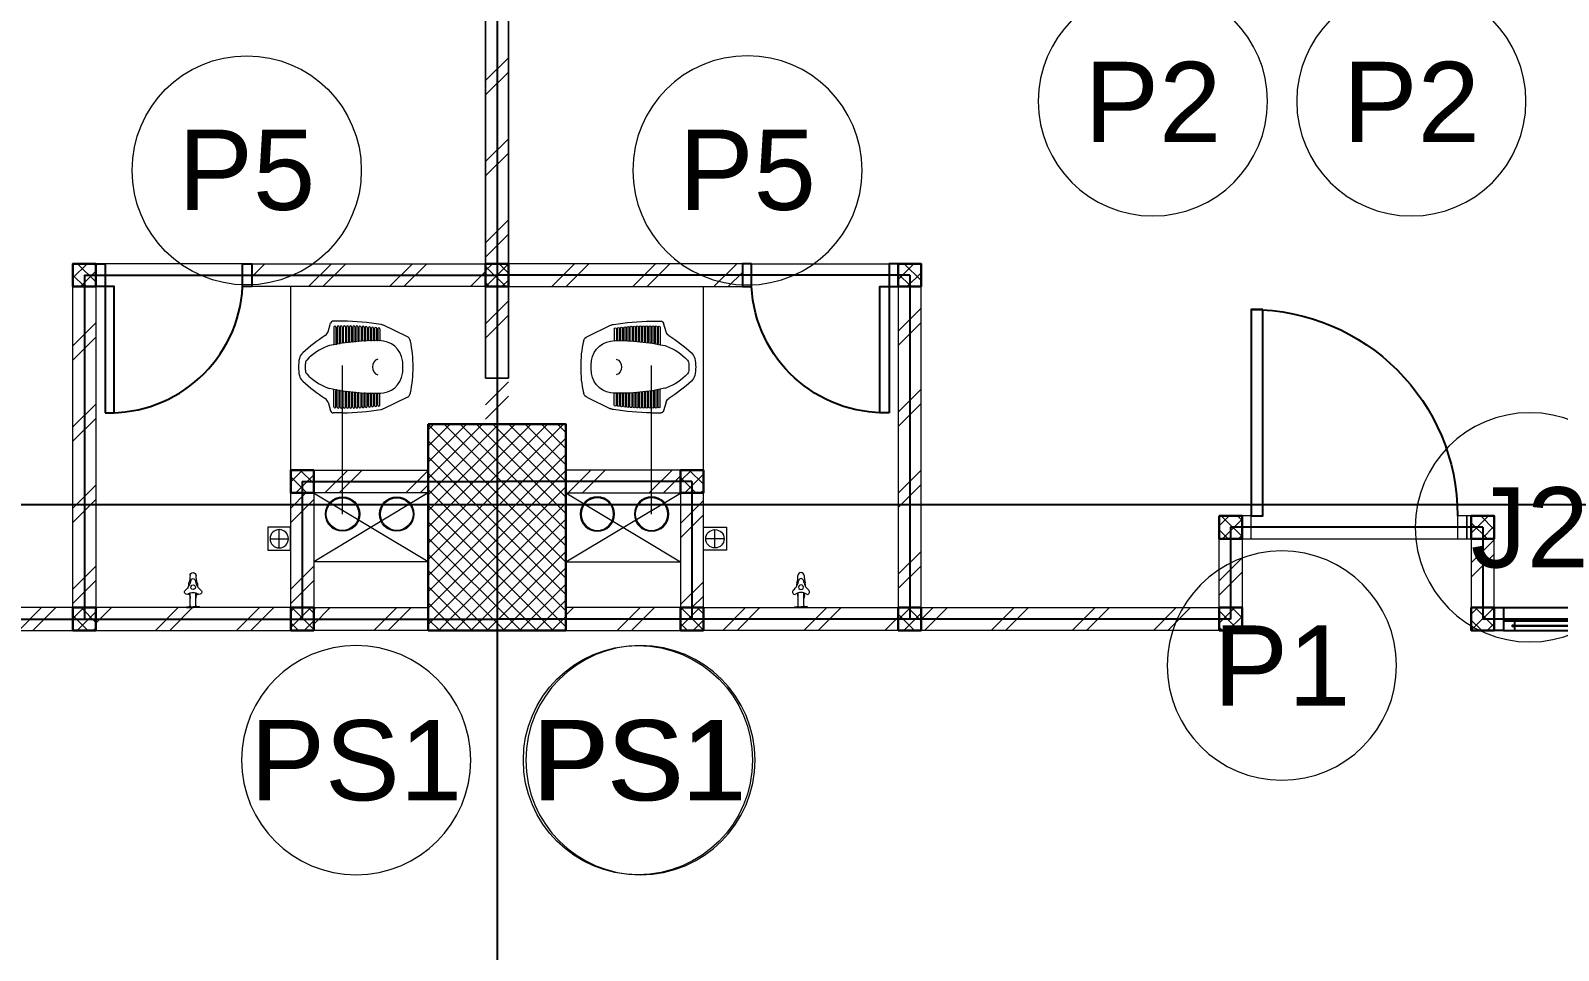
# Model space of a CAD drawing. Header units: millimetres. Extents: x -108 to 357, y -17 to 192.
# Drawn here: x 25.51 to 32.18, y 139.01 to 143.03 of the extents above; entities that cross this region are included whole.
import ezdxf
from ezdxf.enums import TextEntityAlignment as Align

# ---------------------------------------------------------------- set-up
doc = ezdxf.new("R2010")
doc.units = ezdxf.units.MM
for name, color, linetype, lineweight in [('ars', 11, 'Continuous', 0), ('ars @ 1', 11, 'Continuous', 0), ('KACA', 151, 'Continuous', 5), ('KOL', 1, 'Continuous', 30), ('KOLOM', 4, 'Continuous', 9), ('lan', 7, 'Continuous', 15), ('NOT', 7, 'Continuous', 20), ('SANITAIR', 15, 'Continuous', 9), ('tem', 5, 'Continuous', 20), ('u', 6, 'Continuous', 20)]:
    doc.layers.add(name, color=color, linetype=linetype, lineweight=lineweight)
doc.layers.add('as', color=1, linetype='Continuous', plot=False)
doc.layers.add('Kusen', color=30, linetype='Continuous')
doc.styles.add('S', font='simplex', dxfattribs={"width": 0.75})
doc.styles.get("Standard").update_dxf_attribs({"font": 'arial.ttf'})
pattern_1 = [(45, (-14.2, 2.05), (-0.1767767, 0.1767767), []), (45, (-14.1375, 2.05), (-0.1767767, 0.1767767), [])]
pattern_2 = [(45, (-13.25, 2.05), (-0.1767767, 0.1767767), []), (45, (-13.1875, 2.05), (-0.1767767, 0.1767767), [])]
pattern_3 = [(45, (1563.86095, -401.8532), (-0.176776695, 0.176776695), []), (45, (1563.92345, -401.8532), (-0.176776695, 0.176776695), [])]
pattern_4 = [(45, (1564.81095, -401.8532), (-0.176776695, 0.176776695), []), (45, (1564.87345, -401.8532), (-0.176776695, 0.176776695), [])]
pattern_5 = [(45, (1565.41095, -401.8532), (-0.176776695, 0.176776695), []), (45, (1565.47345, -401.8532), (-0.176776695, 0.176776695), [])]
pattern_6 = [(45, (1565.41095, -402.4532), (-0.176776695, 0.176776695), []), (45, (1565.47345, -402.4532), (-0.176776695, 0.176776695), [])]
pattern_7 = [(45, (1565.66095, -403.3532), (-0.176776695, 0.176776695), []), (45, (1565.72345, -403.3532), (-0.176776695, 0.176776695), [])]

# ---------------------------------------------------------------- blocks, each defined once
blk = doc.blocks.new('KRAN ATAS')
for p, q in [((-0.0198, 0), (0, 0)), ((-0.0198, -0.0015), (-0.0198, 0)), ((0.0198, 0), (0, 0)), ((0.0198, -0.0015), (0.0198, 0)), ((-0.0193, -0.002), (0, -0.002)), ((-0.0087, -0.006), (-0.0087, -0.0441)), ((0.0193, -0.002), (0, -0.002)), ((0.0087, -0.006), (0.0087, -0.0441))]:
    blk.add_line(p, q)
for centre, radius, start, end in [((-0.0191, -0.047), 0.00682, 147.2603, 232.4214), ((-0.0188, -0.0464), 0.00682, 67.5786, 152.7397), ((-0.0193, -0.0015), 0.0005, 180, 270), ((0, -0.0187), 0.0268, 232.9628, 307.0372), ((-0.0127, -0.006), 0.004, 0, 90), ((0.0743, -0.0604), 0.0878, 163.7486, 168.4446), ((-0.0388, -0.0275), 0.03, 343.7486, 0), ((0.0127, -0.006), 0.004, 90, 180), ((0.0388, -0.0275), 0.03, 180, 196.2514), ((-0.0743, -0.0604), 0.0878, 11.5554, 16.2514), ((0.0188, -0.0464), 0.00682, 27.2603, 112.4214), ((0.0193, -0.0015), 0.0005, 270, 0), ((0.0191, -0.047), 0.00682, 307.5786, 32.7397), ((-0.0514, -0.0871), 0.0447, 7.4918, 50.9581), ((0.0743, -0.0604), 0.0878, 182.0552, 189.0251), ((-0.0892, -0.0965), 0.08, 0.3555, 16.2023), ((-0.0004, -0.0613), 0.0068, 86.5771, 273.4229), ((-0.0003, -0.0804), 0.00682, 187.5786, 272.7397), ((0.0004, -0.0613), 0.0068, 266.5771, 93.4229), ((0.0003, -0.0804), 0.00682, 267.2603, 352.4214), ((0.0514, -0.0871), 0.0447, 129.0419, 172.5082), ((0.0892, -0.0965), 0.08, 163.7977, 179.6445), ((-0.0743, -0.0604), 0.0878, 350.9749, 357.9448), ((-0.0004, -0.0965), 0.0088, 176.8553, 272.6444), ((0.0004, -0.0965), 0.0088, 267.3556, 3.1447)]:
    blk.add_arc(centre, radius, start, end)
blk = doc.blocks.new('AVOOR')
blk.add_lwpolyline([(-21.8185, -71.5914), (-21.9185, -71.5914), (-21.9185, -71.4914), (-21.8185, -71.4914)], close=True)
for points in [[(-21.8685, -71.5014), (-21.8685, -71.5814)], [(-21.9085, -71.5414), (-21.8285, -71.5414)]]:
    blk.add_lwpolyline(points)
blk.add_circle((-21.8685, -71.5414), 0.04)
blk = doc.blocks.new('CL J D')
for p, q in [((0.0275, 0.1273), (0.1283, 0.1756)), ((0.145, 0.1598), (0.145, 0.1109)), ((0.1539, 0.1598), (0.1539, 0.1111)), ((0.1587, 0.1615), (0.1587, 0.1111)), ((0.1676, 0.1615), (0.1676, 0.1111)), ((0.1723, 0.1631), (0.1723, 0.1111)), ((0.1812, 0.1631), (0.1812, 0.1109)), ((0.186, 0.1645), (0.186, 0.1109)), ((0.1949, 0.1645), (0.1949, 0.1105)), ((0.1996, 0.1657), (0.1996, 0.1105)), ((0.2085, 0.1657), (0.2085, 0.11)), ((0.2133, 0.1667), (0.2133, 0.11)), ((0.2222, 0.1667), (0.2222, 0.1092)), ((0.2269, 0.1676), (0.2269, 0.1092)), ((0.2358, 0.1676), (0.2358, 0.1082)), ((0.2406, 0.1682), (0.2406, 0.1082)), ((0.2495, 0.1682), (0.2495, 0.107)), ((0.2542, 0.1687), (0.2542, 0.107)), ((0.2631, 0.1687), (0.2631, 0.1056)), ((0.2679, 0.169), (0.2679, 0.1056)), ((0.2768, 0.169), (0.2768, 0.104)), ((0.2815, 0.1692), (0.2815, 0.104)), ((0.2904, 0.1692), (0.2904, 0.1022)), ((0.2952, 0.1691), (0.2952, 0.1022)), ((0.3041, 0.1691), (0.3041, 0.1003)), ((0.306, 0.1938), (0.3479, 0.1938)), ((0.3088, 0.1689), (0.3088, 0.1003)), ((0.3177, 0.1689), (0.3177, 0.0981)), ((0.3225, 0.1685), (0.3225, 0.0981)), ((0.3314, 0.1685), (0.3314, 0.0957)), ((0.3361, 0.1679), (0.3361, 0.0957)), ((0.345, 0.1679), (0.345, 0.093)), ((0.3709, 0.1476), (0.3594, 0.1853)), ((0.145, -0.1722), (0.145, -0.1234)), ((0.1539, -0.1722), (0.1539, -0.1236)), ((0.1587, -0.174), (0.1587, -0.1236)), ((0.1676, -0.174), (0.1676, -0.1236)), ((0.1723, -0.1756), (0.1723, -0.1236)), ((0.1812, -0.1756), (0.1812, -0.1234)), ((0.186, -0.177), (0.186, -0.1234)), ((0.1949, -0.177), (0.1949, -0.123)), ((0.1996, -0.1782), (0.1996, -0.123)), ((0.2085, -0.1782), (0.2085, -0.1224)), ((0.2133, -0.1792), (0.2133, -0.1224)), ((0.2222, -0.1792), (0.2222, -0.1216)), ((0.2269, -0.18), (0.2269, -0.1216)), ((0.2358, -0.18), (0.2358, -0.1206)), ((0.2406, -0.1807), (0.2406, -0.1206)), ((0.2495, -0.1807), (0.2495, -0.1195)), ((0.2542, -0.1812), (0.2542, -0.1195)), ((0.2631, -0.1812), (0.2631, -0.1181)), ((0.2679, -0.1815), (0.2679, -0.1181)), ((0.2768, -0.1815), (0.2768, -0.1165)), ((0.2815, -0.1816), (0.2815, -0.1165)), ((0.2904, -0.1816), (0.2904, -0.1147)), ((0.2952, -0.1816), (0.2952, -0.1147)), ((0.3041, -0.1816), (0.3041, -0.1127)), ((0.3088, -0.1813), (0.3088, -0.1127)), ((0.3177, -0.1813), (0.3177, -0.1105)), ((0.3225, -0.1809), (0.3225, -0.1105)), ((0.3314, -0.1809), (0.3314, -0.1081)), ((0.3361, -0.1803), (0.3361, -0.1081)), ((0.345, -0.1803), (0.345, -0.1055)), ((0.0275, -0.1398), (0.1283, -0.188)), ((0.3709, -0.16), (0.3594, -0.1977)), ((0.306, -0.2062), (0.3479, -0.2062))]:
    blk.add_line(p, q)
for centre, radius, start, end in [((0.1462, 0.1381), 0.0415, 97.43664, 115.58841), ((0.3183, -0.8979), 1.0917, 90.64465, 99.35641), ((0.1495, 0.1598), 0.00445, 0, 180), ((0.1631, 0.1615), 0.00445, 0, 180), ((0.1768, 0.1631), 0.00445, 0, 180), ((0.1904, 0.1645), 0.00445, 0, 180), ((0.2041, 0.1657), 0.00445, 0, 180), ((0.2177, 0.1667), 0.00445, 0, 180), ((0.2314, 0.1676), 0.00445, 0, 180), ((0.245, 0.1682), 0.00445, 0, 180), ((0.2587, 0.1687), 0.00445, 0, 180), ((0.2723, 0.169), 0.00445, 0, 180), ((0.286, 0.1692), 0.00445, 0, 180), ((0.2996, 0.1691), 0.00445, 0, 180), ((0.3133, 0.1689), 0.00445, 0, 180), ((0.3269, 0.1685), 0.00445, 0, 180), ((0.3406, 0.1679), 0.00445, 0, 180), ((0.3479, 0.1818), 0.012, 16.98371, 90), ((0.3992, 0.1563), 0.0297, 196.98371, 236.58705), ((0.5098, 0), 0.5098, 167.907, 180.70014), ((0.0403, 0.1006), 0.0297, 115.58841, 167.907), ((0.1458, 0.0077), 0.1009, 89.36458, 171.9631), ((0.1427, 0.1109), 0.00237, 271.71865, 0), ((0.1639, -0.8282), 0.9369, 77.60377, 91.04193), ((0.1563, 0.1111), 0.00237, 180, 0), ((0.17, 0.1111), 0.00237, 180, 0), ((0.1836, 0.1109), 0.00237, 180, 0), ((0.1973, 0.1105), 0.00237, 180, 0), ((0.2109, 0.11), 0.00237, 180, 0), ((0.2246, 0.1092), 0.00237, 180, 0), ((0.2382, 0.1082), 0.00237, 180, 0), ((0.2519, 0.107), 0.00237, 180, 0), ((0.2655, 0.1056), 0.00237, 180, 0), ((0.2792, 0.104), 0.00237, 180, 0), ((0.2928, 0.1022), 0.00237, 180, 0), ((0.3064, 0.1003), 0.00237, 180, 0), ((0.3201, 0.0981), 0.00237, 180, 0), ((0.3337, 0.0957), 0.00237, 180, 0), ((0.3474, 0.093), 0.00237, 180, 258.7357), ((0.3518, 0.0291), 0.0593, 68.96955, 77.12628), ((0.2831, -0.1497), 0.2509, 43.87855, 68.96955), ((-0.0629, -0.5443), 0.8096, 47.75416, 56.58705), ((0.1995, 0.0001), 0.1551, 171.9445, 182.3259), ((0.1409, -0.0052), 0.0359, 358.3993, 69.7102), ((0.4511, 0.0118), 0.0178, 9.30537, 43.87855), ((0.3402, -0.0063), 0.1302, 0.0418, 9.30537), ((0.4495, 0.0199), 0.0475, 13.4838, 47.75416), ((0.3402, -0.0063), 0.1598, 0.03404, 13.4838), ((0.5098, -0.0125), 0.5098, 179.29986, 192.093), ((0.1995, -0.0125), 0.1551, 177.6741, 188.0555), ((0.1458, -0.0202), 0.1009, 188.0369, 270.63542), ((0.1409, -0.0072), 0.0359, 290.2898, 1.6007), ((0.2831, 0.1372), 0.2509, 291.03045, 316.12145), ((0.4511, -0.0243), 0.0178, 316.12145, 350.69463), ((0.3402, -0.0061), 0.1302, 350.69463, 359.9582), ((0.4495, -0.0323), 0.0475, 312.24584, 346.5162), ((0.3402, -0.0061), 0.1598, 346.5162, 359.96596), ((0.0403, -0.113), 0.0297, 192.093, 244.41159), ((0.1427, -0.1234), 0.00237, 0, 88.28135), ((0.1639, 0.8157), 0.9369, 268.95807, 282.39623), ((0.1563, -0.1236), 0.00237, 0, 180), ((0.17, -0.1236), 0.00237, 0, 180), ((0.1836, -0.1234), 0.00237, 0, 180), ((0.1973, -0.123), 0.00237, 0, 180), ((0.2109, -0.1224), 0.00237, 0, 180), ((0.2246, -0.1216), 0.00237, 0, 180), ((0.2382, -0.1206), 0.00237, 0, 180), ((0.2519, -0.1195), 0.00237, 0, 180), ((0.2655, -0.1181), 0.00237, 0, 180), ((0.2792, -0.1165), 0.00237, 0, 180), ((0.2928, -0.1147), 0.00237, 0, 180), ((0.3064, -0.1127), 0.00237, 0, 180), ((0.3201, -0.1105), 0.00237, 0, 180), ((0.3337, -0.1081), 0.00237, 0, 180), ((0.3474, -0.1055), 0.00237, 101.2643, 180), ((0.3518, -0.0415), 0.0593, 282.87372, 291.03045), ((-0.0629, 0.5318), 0.8096, 303.41295, 312.24584), ((0.1462, -0.1506), 0.0415, 244.41159, 262.56336), ((0.3183, 0.8854), 1.0917, 260.64359, 269.35535), ((0.1495, -0.1722), 0.00445, 180, 0), ((0.1631, -0.174), 0.00445, 180, 0), ((0.1768, -0.1756), 0.00445, 180, 0), ((0.1904, -0.177), 0.00445, 180, 0), ((0.2041, -0.1782), 0.00445, 180, 0), ((0.2177, -0.1792), 0.00445, 180, 0), ((0.2314, -0.18), 0.00445, 180, 0), ((0.245, -0.1807), 0.00445, 180, 0), ((0.2587, -0.1812), 0.00445, 180, 0), ((0.2723, -0.1815), 0.00445, 180, 0), ((0.286, -0.1816), 0.00445, 180, 0), ((0.2996, -0.1816), 0.00445, 180, 0), ((0.3133, -0.1813), 0.00445, 180, 0), ((0.3269, -0.1809), 0.00445, 180, 0), ((0.3406, -0.1803), 0.00445, 180, 0), ((0.3479, -0.1942), 0.012, 270, 343.01629), ((0.3992, -0.1687), 0.0297, 123.41295, 163.01629)]:
    blk.add_arc(centre, radius, start, end)
blk = doc.blocks.new('P.60')
at = {"layer": 'Kusen'}
for points in [[(1472.8348, 997.5354), (1472.8748, 997.5354), (1472.8748, 997.4354), (1472.8348, 997.4354)], [(1473.4748, 997.5354), (1473.5148, 997.5354), (1473.5148, 997.4354), (1473.4748, 997.4354)], [(1472.8748, 996.8854), (1472.9148, 996.8854), (1472.9148, 997.4354), (1472.8748, 997.4354)]]:
    blk.add_lwpolyline(points, close=True, dxfattribs=at)
blk.add_arc((1472.8948, 997.4658), 0.5808, 268.02661, 356.99428, dxfattribs=at)
blk = doc.blocks.new('P-90')
at = {"layer": 'Kusen'}
blk.add_lwpolyline([(374.6908, -21.5979), (374.7408, -21.5979), (374.7408, -22.4979), (374.6908, -22.4979)], close=True, dxfattribs=at)
at = {"layer": 'Kusen', "lineweight": 9}
for points in [[(373.8008, -22.4979), (373.8408, -22.4979), (373.8408, -22.5979), (373.8008, -22.5979)], [(374.7408, -22.4979), (374.7808, -22.4979), (374.7808, -22.5979), (374.7408, -22.5979)]]:
    blk.add_lwpolyline(points, close=True, dxfattribs=at)
at = {"layer": 'Kusen'}
blk.add_arc((374.7408, -22.4979), 0.9, 90, 180, dxfattribs=at)
blk = doc.blocks.new('T. J2')
at = {"layer": 'KACA', "color": 141}
blk.add_lwpolyline([(-0.3792, 0.0775), (0.2908, 0.0775), (0.2908, 0.0825), (-0.3792, 0.0825)], close=True, dxfattribs=at)
at = {"layer": 'Kusen'}
for p, q in [((-0.3692, 0.1), (0.2808, 0.1)), ((-0.4192, 0), (0.3308, 0)), ((0.2808, 0.06), (-0.3692, 0.06))]:
    blk.add_line(p, q, dxfattribs=at)
for points in [[(-0.4592, 0), (-0.4192, 0), (-0.4192, 0.1), (-0.4592, 0.1)], [(0.3308, 0), (0.3708, 0), (0.3708, 0.1), (0.3308, 0.1)]]:
    blk.add_lwpolyline(points, close=True, dxfattribs=at)
for points in [[(-0.3692, 0.0775), (-0.3692, 0.06), (-0.4192, 0.06), (-0.4192, 0.1), (-0.3692, 0.1), (-0.3692, 0.0825), (-0.3792, 0.0825), (-0.3792, 0.0775), (-0.3692, 0.0775)], [(0.2808, 0.0775), (0.2808, 0.06), (0.3308, 0.06), (0.3308, 0.1), (0.2808, 0.1), (0.2808, 0.0825), (0.2908, 0.0825), (0.2908, 0.0775), (0.2808, 0.0775)]]:
    blk.add_lwpolyline(points, dxfattribs=at)
blk = doc.blocks.new('K 10.10')
at = {"layer": 'ars'}
h = blk.add_hatch(dxfattribs=at)
h.set_pattern_fill('_USER', color=256, scale=0.05, angle=45, double=1, pattern_type=0)
h.set_pattern_definition([(45, (0, 0), (-0.035355339, 0.035355339), []), (135, (0, 0), (-0.035355339, -0.035355339), [])])
h.paths.add_polyline_path([(1560.5383, 1380.4069), (1560.6383, 1380.4069), (1560.6383, 1380.5069), (1560.5383, 1380.5069)])
at = {"layer": 'KOL'}
blk.add_lwpolyline([(1560.5383, 1380.4069), (1560.6383, 1380.4069), (1560.6383, 1380.5069), (1560.5383, 1380.5069)], close=True, dxfattribs=at)
blk = doc.blocks.new('typikal-1')
at = {"layer": 'ars'}
for centre, radius in [((5.526, -0.0422), 0.075), ((5.526, -0.0422), 0.071), ((5.7625, -0.0422), 0.075), ((5.7625, -0.0422), 0.071)]:
    blk.add_circle(centre, radius, dxfattribs=at)
at = {"layer": 'as'}
for p, q in [((4.4, 1), (4.4, -0.5)), ((4.4, 1), (6.2, 1)), ((5.35, 0.1), (5.35, -0.5)), ((5.35, 0.1), (6.2, 0.1)), ((1.9, -0.1), (1.9, -0.5)), ((1.9, -0.1), (3, -0.1)), ((3, -0.1), (3, -0.5)), ((0, -0.5), (1.9, -0.5)), ((3, -0.5), (6.2, -0.5))]:
    blk.add_line(p, q, dxfattribs=at)
at = {"layer": 'lan'}
for p, q in [((5.09, 1.05), (4.49, 1.05)), ((5.3, 0.15), (5.3, 0.95)), ((2.91, -0.15), (2.01, -0.15))]:
    blk.add_line(p, q, dxfattribs=at)
at = {"layer": 'tem'}
for points in [[(6.15, 1.05), (6.25, 1.05), (6.25, 2.15), (6.15, 2.15)], [(5.13, 1.05), (6.15, 1.05), (6.15, 0.95), (5.13, 0.95)], [(4.45, -0.45), (4.35, -0.45), (4.35, 0.95), (4.45, 0.95)], [(6.15, 0.55), (6.25, 0.55), (6.25, 0.95), (6.15, 0.95)], [(5.4, 0.15), (5.9, 0.15), (5.9, 0.05), (5.4, 0.05)], [(5.4, -0.45), (5.3, -0.45), (5.3, 0.05), (5.4, 0.05)], [(1.97, -0.15), (1.95, -0.15), (1.95, -0.05), (1.97, -0.05)], [(1.95, -0.45), (1.85, -0.45), (1.85, -0.15), (1.95, -0.15)], [(2.95, -0.45), (3.05, -0.45), (3.05, -0.15), (2.95, -0.15)], [(3.05, -0.55), (4.35, -0.55), (4.35, -0.45), (3.05, -0.45)], [(4.45, -0.55), (5.3, -0.55), (5.3, -0.45), (4.45, -0.45)], [(5.9, -0.55), (5.4, -0.55), (5.4, -0.45), (5.9, -0.45)]]:
    blk.add_lwpolyline(points, close=True, dxfattribs=at)
at = {"layer": 'u'}
for points in [[(5.526, -0.0422), (5.526, 0.6064)], [(5.9, -0.25), (5.3996, 0.0495)], [(5.9, 0.05), (5.4, -0.25)], [(5.9, -0.25), (5.4, -0.25)]]:
    blk.add_lwpolyline(points, dxfattribs=at)
at = {"layer": 'KOLOM', "extrusion": (0, 0, -1), "xscale": -1, "zscale": -1, "rotation": 180}
for p in [(-1564.9883, 1381.4569), (-1566.7883, 1381.4569), (-1565.9383, 1380.5569), (-1562.4883, 1380.3569), (-1563.5883, 1380.3569), (-1562.4883, 1379.9569), (-1563.5883, 1379.9569), (-1564.9883, 1379.9569), (-1565.9383, 1379.9569)]:
    blk.add_blockref('K 10.10', p, dxfattribs=at)
at = {"layer": 'Kusen'}
for name, p in [('P.60', (-1468.3848, -996.4854)), ('P-90', (-371.8308, 22.4479))]:
    blk.add_blockref(name, p, dxfattribs=at)
at = {"layer": 'Kusen', "rotation": 180}
blk.add_blockref('T. J2', (1.3908, -0.45), dxfattribs=at)
at = {"layer": 'SANITAIR', "extrusion": (0, 0, -1), "xscale": -1, "zscale": -1, "rotation": 180}
blk.add_blockref('CL J D', (-5.8335, 0.5932), dxfattribs=at)
at = {"layer": 'SANITAIR', "xscale": -1, "rotation": 180}
blk.add_blockref('AVOOR', (27.1181, -71.6914), dxfattribs=at)
at = {"layer": 'SANITAIR', "extrusion": (0, 0, -1), "xscale": 1.450644103627577, "yscale": 1.450644103627577, "zscale": -1.450644103627577, "rotation": 180.0386559153115}
blk.add_blockref('KRAN ATAS', (-4.874, -0.45), dxfattribs=at)
blk = doc.blocks.new("k1'")
at = {"layer": 'ars'}
h = blk.add_hatch(dxfattribs=at)
h.set_pattern_fill('_USER', color=256, scale=0.05, angle=45, double=1, pattern_type=0)
h.set_pattern_definition([(45, (0, -5), (-0.03535534, 0.03535534), []), (135, (0, -5), (-0.03535534, -0.03535534), [])])
h.paths.add_polyline_path([(-0.3, -0.45), (0.3, -0.45), (0.3, 0.45), (-0.3, 0.45)])
at = {"layer": 'KOL'}
blk.add_lwpolyline([(-0.3, -0.45), (0.3, -0.45), (0.3, 0.45), (-0.3, 0.45)], close=True, dxfattribs=at)
blk = doc.blocks.new('A-4')
at = {"layer": 'ars'}
h = blk.add_hatch(dxfattribs=at)
h.set_pattern_fill('TEMBOK', color=256, scale=0.25)
h.set_pattern_definition([(45, (-18.6, 1.25), (-0.1767767, 0.1767767), []), (45, (-18.5375, 1.25), (-0.1767767, 0.1767767), [])])
h.paths.add_polyline_path([(-6.25, 51.6), (-6.15, 51.6), (-6.15, 53.4), (-6.25, 53.4)])
h = blk.add_hatch(dxfattribs=at)
h.set_pattern_fill('TEMBOK', color=256, scale=0.25)
h.set_pattern_definition(pattern_1)
h.paths.add_polyline_path([(-7.95, 50.8), (-8.05, 50.8), (-8.05, 52.2), (-7.95, 52.2)])
h = blk.add_hatch(dxfattribs=at)
h.set_pattern_fill('TEMBOK', color=256, scale=0.25)
h.set_pattern_definition(pattern_1)
h.paths.add_polyline_path([(-4.45, 50.8), (-4.35, 50.8), (-4.35, 52.2), (-4.45, 52.2)])
h = blk.add_hatch(dxfattribs=at)
h.set_pattern_fill('TEMBOK', color=256, scale=0.25)
h.set_pattern_definition(pattern_2)
h.paths.add_polyline_path([(-7, 50.8), (-7.1, 50.8), (-7.1, 51.3), (-7, 51.3)])
h = blk.add_hatch(dxfattribs=at)
h.set_pattern_fill('TEMBOK', color=256, scale=0.25)
h.set_pattern_definition(pattern_2)
h.paths.add_polyline_path([(-5.4, 50.8), (-5.3, 50.8), (-5.3, 51.3), (-5.4, 51.3)])
h = blk.add_hatch(dxfattribs=at)
h.set_pattern_fill('TEMBOK', color=256, scale=0.25)
h.set_pattern_definition([(45, (-15.6, 2.05), (-0.1767767, 0.1767767), []), (45, (-15.5375, 2.05), (-0.1767767, 0.1767767), [])])
h.paths.add_polyline_path([(-3.05, 50.8), (-2.95, 50.8), (-2.95, 51.1), (-3.05, 51.1)])
h = blk.add_hatch(dxfattribs=at)
h.set_pattern_fill('TEMBOK', color=256, scale=0.25)
h.set_pattern_definition([(45, (-16.7, 2.05), (-0.1767767, 0.1767767), []), (45, (-16.6375, 2.05), (-0.1767767, 0.1767767), [])])
h.paths.add_polyline_path([(-1.95, 50.8), (-1.85, 50.8), (-1.85, 51.1), (-1.95, 51.1)])
at = {"layer": 'ars @ 1'}
h = blk.add_hatch(dxfattribs=at)
h.set_pattern_fill('TEMBOK', color=256, scale=0.25)
h.set_pattern_definition(pattern_7)
h.paths.add_polyline_path([(-7.27, 52.2), (-7.27, 52.3), (-6.25, 52.3), (-6.25, 52.2)])
h = blk.add_hatch(dxfattribs=at)
h.set_pattern_fill('TEMBOK', color=256, scale=0.25)
h.set_pattern_definition(pattern_7)
h.paths.add_polyline_path([(-5.13, 52.2), (-5.13, 52.3), (-6.15, 52.3), (-6.15, 52.2)])
h = blk.add_hatch(dxfattribs=at)
h.set_pattern_fill('TEMBOK', color=256, scale=0.25)
h.set_pattern_definition(pattern_6)
h.paths.add_polyline_path([(-7, 51.3), (-7, 51.4), (-6.5, 51.4), (-6.5, 51.3)])
h = blk.add_hatch(dxfattribs=at)
h.set_pattern_fill('TEMBOK', color=256, scale=0.25)
h.set_pattern_definition(pattern_6)
h.paths.add_polyline_path([(-5.4, 51.3), (-5.4, 51.4), (-5.9, 51.4), (-5.9, 51.3)])
h = blk.add_hatch(dxfattribs=at)
h.set_pattern_fill('TEMBOK', color=256, scale=0.25)
h.set_pattern_definition(pattern_3)
h.paths.add_polyline_path([(-9.35, 50.7), (-9.35, 50.8), (-8.05, 50.8), (-8.05, 50.7)])
h = blk.add_hatch(dxfattribs=at)
h.set_pattern_fill('TEMBOK', color=256, scale=0.25)
h.set_pattern_definition(pattern_4)
h.paths.add_polyline_path([(-7.95, 50.7), (-7.95, 50.8), (-7.1, 50.8), (-7.1, 50.7)])
h = blk.add_hatch(dxfattribs=at)
h.set_pattern_fill('TEMBOK', color=256, scale=0.25)
h.set_pattern_definition(pattern_5)
h.paths.add_polyline_path([(-7, 50.7), (-7, 50.8), (-6.5, 50.8), (-6.5, 50.7)])
h = blk.add_hatch(dxfattribs=at)
h.set_pattern_fill('TEMBOK', color=256, scale=0.25)
h.set_pattern_definition(pattern_5)
h.paths.add_polyline_path([(-5.4, 50.7), (-5.4, 50.8), (-5.9, 50.8), (-5.9, 50.7)])
h = blk.add_hatch(dxfattribs=at)
h.set_pattern_fill('TEMBOK', color=256, scale=0.25)
h.set_pattern_definition(pattern_4)
h.paths.add_polyline_path([(-4.45, 50.7), (-4.45, 50.8), (-5.3, 50.8), (-5.3, 50.7)])
h = blk.add_hatch(dxfattribs=at)
h.set_pattern_fill('TEMBOK', color=256, scale=0.25)
h.set_pattern_definition(pattern_3)
h.paths.add_polyline_path([(-3.05, 50.7), (-3.05, 50.8), (-4.35, 50.8), (-4.35, 50.7)])
at = {"layer": 'as'}
for p, q in [((-6.2, 56.25), (-6.2, 43.15)), ((-37.2, 51.25), (37.2, 51.25))]:
    blk.add_line(p, q, dxfattribs=at)
at = {"layer": 'KOL', "xscale": -1, "rotation": 180}
blk.add_blockref("k1'", (-6.2, 51.15), dxfattribs=at)
at = {"layer": 'lan'}
blk.add_blockref('typikal-1', (-12.4, 51.25), dxfattribs=at)
at = {"layer": 'lan', "xscale": -1}
blk.add_blockref('typikal-1', (0, 51.25), dxfattribs=at)
blk = doc.blocks.new('NAV')
blk.add_circle((0, -0.4), 0.4)
at = {"style": 'S', "width": 0.75, "flags": 4}
blk.add_attdef('AV', text='', height=0.3, dxfattribs=at).set_placement((0, -0.4), align=Align.MIDDLE)

msp = doc.modelspace()

# ---------------------------------------------------------------- block references
msp.add_blockref('A-4', (33.74738, 89.70808))
at = {"layer": 'NOT'}
ref = msp.add_blockref('NAV', (30.4082, 142.21641), dxfattribs=dict(at, xscale=-1.250000000000002, yscale=1.25, zscale=1.25, rotation=179.9988619294754))
ref.add_attrib('AV', 'P2', dxfattribs={"layer": '0', "height": 0.35, "rotation": 359.998862, "flags": 4}).set_placement((30.40821, 142.71641), align=Align.MIDDLE)
ref = msp.add_blockref('NAV', (31.53566, 142.21639), dxfattribs=dict(at, xscale=-1.250000000000002, yscale=1.25, zscale=1.25, rotation=179.9988619294754))
ref.add_attrib('AV', 'P2', dxfattribs={"layer": '0', "height": 0.35, "rotation": 359.998862, "flags": 4}).set_placement((31.53567, 142.71639), align=Align.MIDDLE)
ref = msp.add_blockref('NAV', (26.45531, 141.91521), dxfattribs=dict(at, xscale=1.250000000000002, yscale=1.25, zscale=1.25, rotation=180.0011380705246))
ref.add_attrib('AV', 'P5', dxfattribs={"layer": '0', "height": 0.35, "rotation": 0.001138, "flags": 4}).set_placement((26.4553, 142.41521), align=Align.MIDDLE)
ref = msp.add_blockref('NAV', (28.63944, 141.91521), dxfattribs=dict(at, xscale=-1.250000000000002, yscale=1.25, zscale=1.25, rotation=179.9988619294754))
ref.add_attrib('AV', 'P5', dxfattribs={"layer": '0', "height": 0.35, "rotation": 359.998862, "flags": 4}).set_placement((28.63945, 142.41521), align=Align.MIDDLE)
ref = msp.add_blockref('NAV', (32.05255, 140.35811), dxfattribs=dict(at, xscale=-1.250000000000002, yscale=1.25, zscale=1.25, rotation=179.9988619294754))
ref.add_attrib('AV', 'J2', dxfattribs={"layer": '0', "height": 0.35, "rotation": 359.998862, "flags": 4}).set_placement((32.05256, 140.85811), align=Align.MIDDLE)
ref = msp.add_blockref('NAV', (30.97091, 139.75497), dxfattribs=dict(at, xscale=-1.250000000000002, yscale=1.25, zscale=1.25, rotation=179.9988619294754))
ref.add_attrib('AV', 'P1', dxfattribs={"layer": '0', "height": 0.35, "rotation": 359.998862, "flags": 4}).set_placement((30.97092, 140.25497), align=Align.MIDDLE)
ref = msp.add_blockref('NAV', (26.93276, 139.34236), dxfattribs=dict(at, xscale=-1.250000000000002, yscale=1.25, zscale=1.25, rotation=180.0011380705468))
ref.add_attrib('AV', 'PS1', dxfattribs={"layer": '0', "height": 0.35, "rotation": 0.001138, "flags": 4}).set_placement((26.93275, 139.84236), align=Align.MIDDLE)
ref = msp.add_blockref('NAV', (28.16199, 139.34236), dxfattribs=dict(at, xscale=1.250000000000002, yscale=1.25, zscale=1.25, rotation=179.9988619294533))
ref.add_attrib('AV', 'PS1', dxfattribs={"layer": '0', "height": 0.35, "rotation": 359.998862, "flags": 4}).set_placement((28.162, 139.84236), align=Align.MIDDLE)
ref = msp.add_blockref('NAV', (28.17278, 139.34236), dxfattribs=dict(at, xscale=-1.250000000000002, yscale=1.25, zscale=1.25, rotation=180.0011380705468))
ref.add_attrib('AV', 'PS1', dxfattribs={"layer": '0', "height": 0.35, "rotation": 0.001138, "flags": 4}).set_placement((28.17277, 139.84236), align=Align.MIDDLE)

doc.saveas('drawing.dxf')
